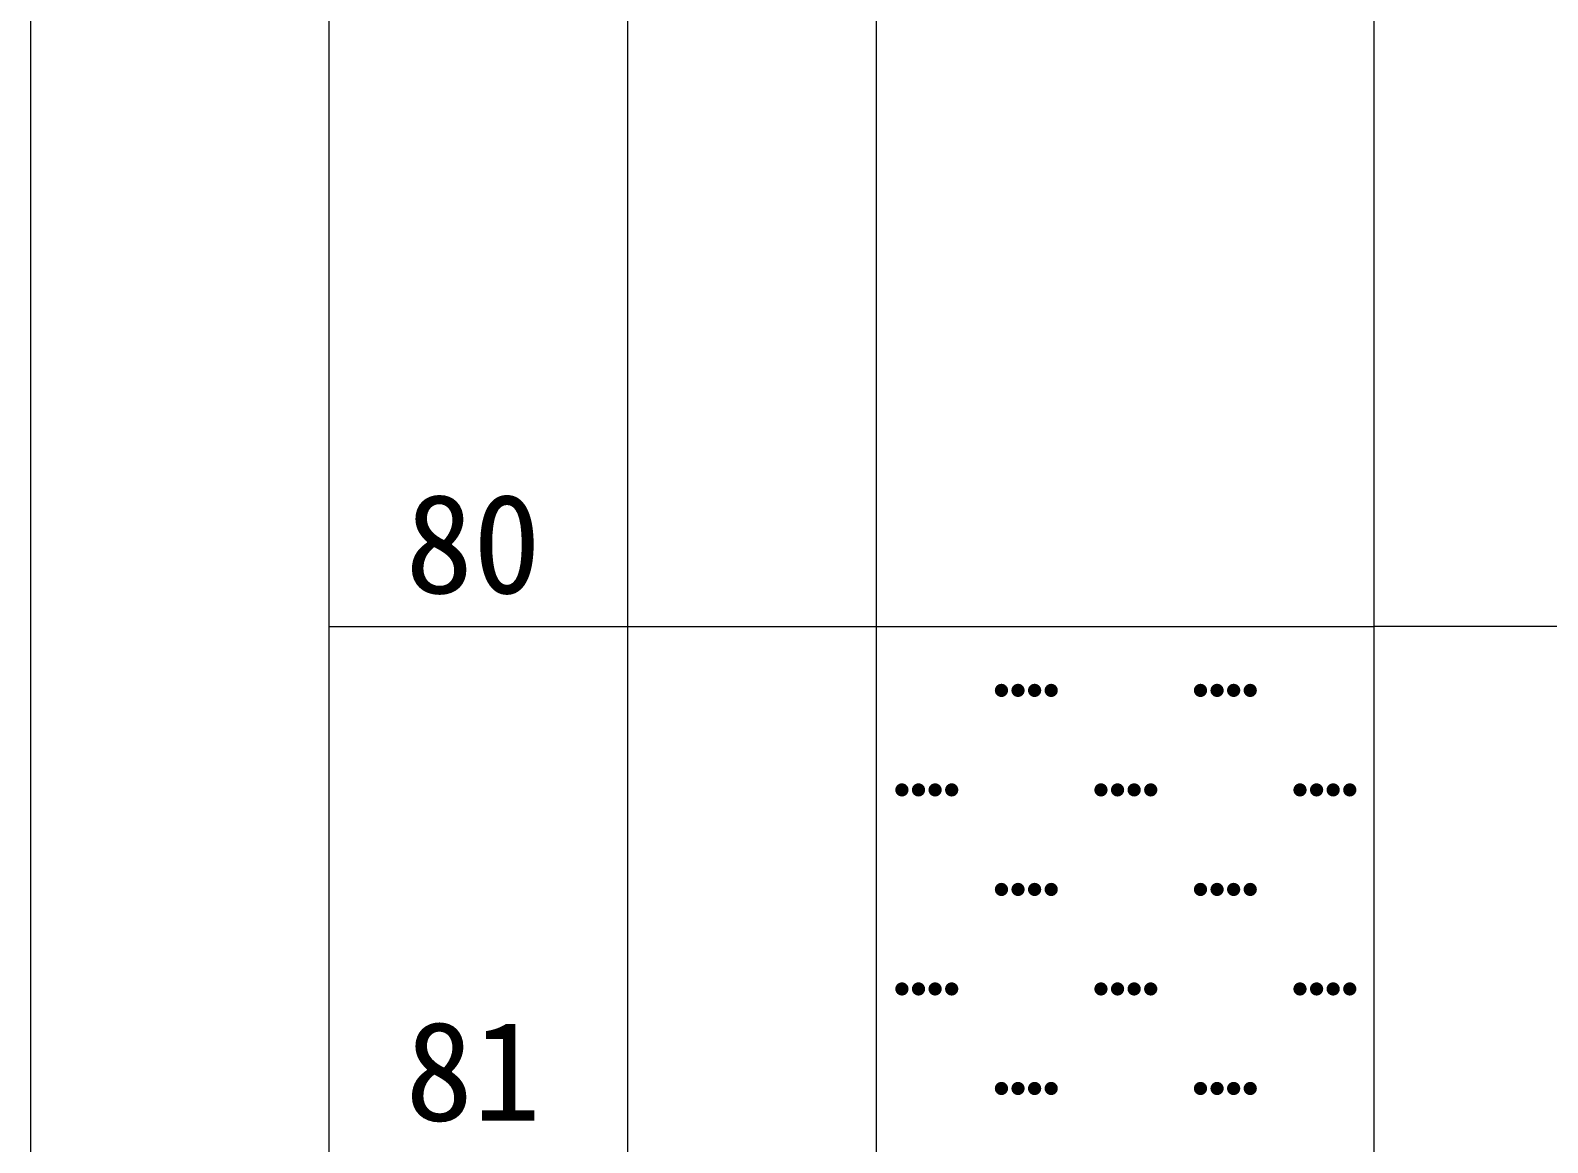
# Model space of a CAD drawing. Header units: inches. Extents: x -27 to 109, y -598 to 26.
# Drawn here: x 14.68 to 20.78, y -346.18 to -341.71 of the extents above; entities that cross this region are included whole.
import ezdxf

# ---------------------------------------------------------------- set-up
doc = ezdxf.new("R2010")
doc.units = ezdxf.units.IN
doc.header["$MEASUREMENT"] = 0
doc.layers.get('0').update_dxf_attribs({"lineweight": 0})
doc.styles.add('宋体', font='')
doc.styles.get('宋体').set_extended_font_data('宋体')

# ---------------------------------------------------------------- blocks, each defined once
blk = doc.blocks.new('lr_block_66')
at = {"true_color": 0x000000}
for points in [[(18.6105, -344.3676), (18.6114, -344.3607), (18.6105, -344.3537), (18.6078, -344.3473), (18.6035, -344.3419), (18.5981, -344.3376), (18.5917, -344.3349), (18.5847, -344.334), (18.5778, -344.3349), (18.5714, -344.3376), (18.5659, -344.3419), (18.5617, -344.3473), (18.559, -344.3537), (18.5581, -344.3607), (18.559, -344.3676), (18.5617, -344.374), (18.5659, -344.3795), (18.5714, -344.3838), (18.5778, -344.3864), (18.5847, -344.3874), (18.5917, -344.3864), (18.5981, -344.3838), (18.6035, -344.3795), (18.6078, -344.374)], [(18.6771, -344.3676), (18.6781, -344.3607), (18.6771, -344.3537), (18.6745, -344.3473), (18.6702, -344.3419), (18.6647, -344.3376), (18.6583, -344.3349), (18.6514, -344.334), (18.6445, -344.3349), (18.6381, -344.3376), (18.6326, -344.3419), (18.6283, -344.3473), (18.6257, -344.3537), (18.6247, -344.3607), (18.6257, -344.3676), (18.6283, -344.374), (18.6326, -344.3795), (18.6381, -344.3838), (18.6445, -344.3864), (18.6514, -344.3874), (18.6583, -344.3864), (18.6647, -344.3838), (18.6702, -344.3795), (18.6745, -344.374)], [(18.7438, -344.3676), (18.7447, -344.3607), (18.7438, -344.3537), (18.7411, -344.3473), (18.7369, -344.3419), (18.7314, -344.3376), (18.725, -344.3349), (18.7181, -344.334), (18.7111, -344.3349), (18.7047, -344.3376), (18.6993, -344.3419), (18.695, -344.3473), (18.6923, -344.3537), (18.6914, -344.3607), (18.6923, -344.3676), (18.695, -344.374), (18.6993, -344.3795), (18.7047, -344.3838), (18.7111, -344.3864), (18.7181, -344.3874), (18.725, -344.3864), (18.7314, -344.3838), (18.7369, -344.3795), (18.7411, -344.374)], [(18.8105, -344.3676), (18.8114, -344.3607), (18.8105, -344.3537), (18.8078, -344.3473), (18.8035, -344.3419), (18.7981, -344.3376), (18.7917, -344.3349), (18.7847, -344.334), (18.7778, -344.3349), (18.7714, -344.3376), (18.7659, -344.3419), (18.7617, -344.3473), (18.759, -344.3537), (18.7581, -344.3607), (18.759, -344.3676), (18.7617, -344.374), (18.7659, -344.3795), (18.7714, -344.3838), (18.7778, -344.3864), (18.7847, -344.3874), (18.7917, -344.3864), (18.7981, -344.3838), (18.8035, -344.3795), (18.8078, -344.374)], [(19.4105, -344.3676), (19.4114, -344.3607), (19.4105, -344.3537), (19.4078, -344.3473), (19.4035, -344.3419), (19.3981, -344.3376), (19.3917, -344.3349), (19.3847, -344.334), (19.3778, -344.3349), (19.3714, -344.3376), (19.3659, -344.3419), (19.3617, -344.3473), (19.359, -344.3537), (19.3581, -344.3607), (19.359, -344.3676), (19.3617, -344.374), (19.3659, -344.3795), (19.3714, -344.3838), (19.3778, -344.3864), (19.3847, -344.3874), (19.3917, -344.3864), (19.3981, -344.3838), (19.4035, -344.3795), (19.4078, -344.374)], [(19.4771, -344.3676), (19.4781, -344.3607), (19.4771, -344.3537), (19.4745, -344.3473), (19.4702, -344.3419), (19.4647, -344.3376), (19.4583, -344.3349), (19.4514, -344.334), (19.4445, -344.3349), (19.4381, -344.3376), (19.4326, -344.3419), (19.4283, -344.3473), (19.4257, -344.3537), (19.4247, -344.3607), (19.4257, -344.3676), (19.4283, -344.374), (19.4326, -344.3795), (19.4381, -344.3838), (19.4445, -344.3864), (19.4514, -344.3874), (19.4583, -344.3864), (19.4647, -344.3838), (19.4702, -344.3795), (19.4745, -344.374)], [(19.5438, -344.3676), (19.5447, -344.3607), (19.5438, -344.3537), (19.5411, -344.3473), (19.5369, -344.3419), (19.5314, -344.3376), (19.525, -344.3349), (19.5181, -344.334), (19.5111, -344.3349), (19.5047, -344.3376), (19.4993, -344.3419), (19.495, -344.3473), (19.4923, -344.3537), (19.4914, -344.3607), (19.4923, -344.3676), (19.495, -344.374), (19.4993, -344.3795), (19.5047, -344.3838), (19.5111, -344.3864), (19.5181, -344.3874), (19.525, -344.3864), (19.5314, -344.3838), (19.5369, -344.3795), (19.5411, -344.374)], [(19.6105, -344.3676), (19.6114, -344.3607), (19.6105, -344.3537), (19.6078, -344.3473), (19.6035, -344.3419), (19.5981, -344.3376), (19.5917, -344.3349), (19.5847, -344.334), (19.5778, -344.3349), (19.5714, -344.3376), (19.5659, -344.3419), (19.5617, -344.3473), (19.559, -344.3537), (19.5581, -344.3607), (19.559, -344.3676), (19.5617, -344.374), (19.5659, -344.3795), (19.5714, -344.3838), (19.5778, -344.3864), (19.5847, -344.3874), (19.5917, -344.3864), (19.5981, -344.3838), (19.6035, -344.3795), (19.6078, -344.374)], [(18.2105, -344.7676), (18.2114, -344.7607), (18.2105, -344.7538), (18.2078, -344.7473), (18.2035, -344.7419), (18.1981, -344.7376), (18.1917, -344.735), (18.1847, -344.734), (18.1778, -344.735), (18.1714, -344.7376), (18.1659, -344.7419), (18.1617, -344.7473), (18.159, -344.7538), (18.1581, -344.7607), (18.159, -344.7676), (18.1617, -344.774), (18.1659, -344.7795), (18.1714, -344.7837), (18.1778, -344.7864), (18.1847, -344.7873), (18.1917, -344.7864), (18.1981, -344.7837), (18.2035, -344.7795), (18.2078, -344.774)], [(18.2771, -344.7676), (18.2781, -344.7607), (18.2771, -344.7538), (18.2745, -344.7473), (18.2702, -344.7419), (18.2647, -344.7376), (18.2583, -344.735), (18.2514, -344.734), (18.2445, -344.735), (18.2381, -344.7376), (18.2326, -344.7419), (18.2283, -344.7473), (18.2257, -344.7538), (18.2247, -344.7607), (18.2257, -344.7676), (18.2283, -344.774), (18.2326, -344.7795), (18.2381, -344.7837), (18.2445, -344.7864), (18.2514, -344.7873), (18.2583, -344.7864), (18.2647, -344.7837), (18.2702, -344.7795), (18.2745, -344.774)], [(18.3438, -344.7676), (18.3447, -344.7607), (18.3438, -344.7538), (18.3411, -344.7473), (18.3369, -344.7419), (18.3314, -344.7376), (18.325, -344.735), (18.3181, -344.734), (18.3111, -344.735), (18.3047, -344.7376), (18.2993, -344.7419), (18.295, -344.7473), (18.2923, -344.7538), (18.2914, -344.7607), (18.2923, -344.7676), (18.295, -344.774), (18.2993, -344.7795), (18.3047, -344.7837), (18.3111, -344.7864), (18.3181, -344.7873), (18.325, -344.7864), (18.3314, -344.7837), (18.3369, -344.7795), (18.3411, -344.774)], [(18.4105, -344.7676), (18.4114, -344.7607), (18.4105, -344.7538), (18.4078, -344.7473), (18.4035, -344.7419), (18.3981, -344.7376), (18.3917, -344.735), (18.3847, -344.734), (18.3778, -344.735), (18.3714, -344.7376), (18.3659, -344.7419), (18.3617, -344.7473), (18.359, -344.7538), (18.3581, -344.7607), (18.359, -344.7676), (18.3617, -344.774), (18.3659, -344.7795), (18.3714, -344.7837), (18.3778, -344.7864), (18.3847, -344.7873), (18.3917, -344.7864), (18.3981, -344.7837), (18.4035, -344.7795), (18.4078, -344.774)], [(19.0105, -344.7676), (19.0114, -344.7607), (19.0105, -344.7538), (19.0078, -344.7473), (19.0035, -344.7419), (18.9981, -344.7376), (18.9917, -344.735), (18.9847, -344.734), (18.9778, -344.735), (18.9714, -344.7376), (18.9659, -344.7419), (18.9617, -344.7473), (18.959, -344.7538), (18.9581, -344.7607), (18.959, -344.7676), (18.9617, -344.774), (18.9659, -344.7795), (18.9714, -344.7837), (18.9778, -344.7864), (18.9847, -344.7873), (18.9917, -344.7864), (18.9981, -344.7837), (19.0035, -344.7795), (19.0078, -344.774)], [(19.0771, -344.7676), (19.0781, -344.7607), (19.0771, -344.7538), (19.0745, -344.7473), (19.0702, -344.7419), (19.0647, -344.7376), (19.0583, -344.735), (19.0514, -344.734), (19.0445, -344.735), (19.0381, -344.7376), (19.0326, -344.7419), (19.0283, -344.7473), (19.0257, -344.7538), (19.0247, -344.7607), (19.0257, -344.7676), (19.0283, -344.774), (19.0326, -344.7795), (19.0381, -344.7837), (19.0445, -344.7864), (19.0514, -344.7873), (19.0583, -344.7864), (19.0647, -344.7837), (19.0702, -344.7795), (19.0745, -344.774)], [(19.1438, -344.7676), (19.1447, -344.7607), (19.1438, -344.7538), (19.1411, -344.7473), (19.1369, -344.7419), (19.1314, -344.7376), (19.125, -344.735), (19.1181, -344.734), (19.1111, -344.735), (19.1047, -344.7376), (19.0993, -344.7419), (19.095, -344.7473), (19.0923, -344.7538), (19.0914, -344.7607), (19.0923, -344.7676), (19.095, -344.774), (19.0993, -344.7795), (19.1047, -344.7837), (19.1111, -344.7864), (19.1181, -344.7873), (19.125, -344.7864), (19.1314, -344.7837), (19.1369, -344.7795), (19.1411, -344.774)], [(19.2105, -344.7676), (19.2114, -344.7607), (19.2105, -344.7538), (19.2078, -344.7473), (19.2035, -344.7419), (19.1981, -344.7376), (19.1917, -344.735), (19.1847, -344.734), (19.1778, -344.735), (19.1714, -344.7376), (19.1659, -344.7419), (19.1617, -344.7473), (19.159, -344.7538), (19.1581, -344.7607), (19.159, -344.7676), (19.1617, -344.774), (19.1659, -344.7795), (19.1714, -344.7837), (19.1778, -344.7864), (19.1847, -344.7873), (19.1917, -344.7864), (19.1981, -344.7837), (19.2035, -344.7795), (19.2078, -344.774)], [(19.8105, -344.7676), (19.8114, -344.7607), (19.8105, -344.7538), (19.8078, -344.7473), (19.8035, -344.7419), (19.7981, -344.7376), (19.7917, -344.735), (19.7847, -344.734), (19.7778, -344.735), (19.7714, -344.7376), (19.7659, -344.7419), (19.7617, -344.7473), (19.759, -344.7538), (19.7581, -344.7607), (19.759, -344.7676), (19.7617, -344.774), (19.7659, -344.7795), (19.7714, -344.7837), (19.7778, -344.7864), (19.7847, -344.7873), (19.7917, -344.7864), (19.7981, -344.7837), (19.8035, -344.7795), (19.8078, -344.774)], [(19.8771, -344.7676), (19.8781, -344.7607), (19.8771, -344.7538), (19.8745, -344.7473), (19.8702, -344.7419), (19.8647, -344.7376), (19.8583, -344.735), (19.8514, -344.734), (19.8445, -344.735), (19.8381, -344.7376), (19.8326, -344.7419), (19.8283, -344.7473), (19.8257, -344.7538), (19.8247, -344.7607), (19.8257, -344.7676), (19.8283, -344.774), (19.8326, -344.7795), (19.8381, -344.7837), (19.8445, -344.7864), (19.8514, -344.7873), (19.8583, -344.7864), (19.8647, -344.7837), (19.8702, -344.7795), (19.8745, -344.774)], [(19.9438, -344.7676), (19.9447, -344.7607), (19.9438, -344.7538), (19.9411, -344.7473), (19.9369, -344.7419), (19.9314, -344.7376), (19.925, -344.735), (19.9181, -344.734), (19.9111, -344.735), (19.9047, -344.7376), (19.8993, -344.7419), (19.895, -344.7473), (19.8923, -344.7538), (19.8914, -344.7607), (19.8923, -344.7676), (19.895, -344.774), (19.8993, -344.7795), (19.9047, -344.7837), (19.9111, -344.7864), (19.9181, -344.7873), (19.925, -344.7864), (19.9314, -344.7837), (19.9369, -344.7795), (19.9411, -344.774)], [(20.0105, -344.7676), (20.0114, -344.7607), (20.0105, -344.7538), (20.0078, -344.7473), (20.0035, -344.7419), (19.9981, -344.7376), (19.9917, -344.735), (19.9847, -344.734), (19.9778, -344.735), (19.9714, -344.7376), (19.9659, -344.7419), (19.9617, -344.7473), (19.959, -344.7538), (19.9581, -344.7607), (19.959, -344.7676), (19.9617, -344.774), (19.9659, -344.7795), (19.9714, -344.7837), (19.9778, -344.7864), (19.9847, -344.7873), (19.9917, -344.7864), (19.9981, -344.7837), (20.0035, -344.7795), (20.0078, -344.774)], [(18.6105, -345.1676), (18.6114, -345.1607), (18.6105, -345.1538), (18.6078, -345.1474), (18.6035, -345.1419), (18.5981, -345.1376), (18.5917, -345.135), (18.5847, -345.134), (18.5778, -345.135), (18.5714, -345.1376), (18.5659, -345.1419), (18.5617, -345.1474), (18.559, -345.1538), (18.5581, -345.1607), (18.559, -345.1676), (18.5617, -345.174), (18.5659, -345.1795), (18.5714, -345.1837), (18.5778, -345.1864), (18.5847, -345.1873), (18.5917, -345.1864), (18.5981, -345.1837), (18.6035, -345.1795), (18.6078, -345.174)], [(18.6771, -345.1676), (18.6781, -345.1607), (18.6771, -345.1538), (18.6745, -345.1474), (18.6702, -345.1419), (18.6647, -345.1376), (18.6583, -345.135), (18.6514, -345.134), (18.6445, -345.135), (18.6381, -345.1376), (18.6326, -345.1419), (18.6283, -345.1474), (18.6257, -345.1538), (18.6247, -345.1607), (18.6257, -345.1676), (18.6283, -345.174), (18.6326, -345.1795), (18.6381, -345.1837), (18.6445, -345.1864), (18.6514, -345.1873), (18.6583, -345.1864), (18.6647, -345.1837), (18.6702, -345.1795), (18.6745, -345.174)], [(18.7438, -345.1676), (18.7447, -345.1607), (18.7438, -345.1538), (18.7411, -345.1474), (18.7369, -345.1419), (18.7314, -345.1376), (18.725, -345.135), (18.7181, -345.134), (18.7111, -345.135), (18.7047, -345.1376), (18.6993, -345.1419), (18.695, -345.1474), (18.6923, -345.1538), (18.6914, -345.1607), (18.6923, -345.1676), (18.695, -345.174), (18.6993, -345.1795), (18.7047, -345.1837), (18.7111, -345.1864), (18.7181, -345.1873), (18.725, -345.1864), (18.7314, -345.1837), (18.7369, -345.1795), (18.7411, -345.174)], [(18.8105, -345.1676), (18.8114, -345.1607), (18.8105, -345.1538), (18.8078, -345.1474), (18.8035, -345.1419), (18.7981, -345.1376), (18.7917, -345.135), (18.7847, -345.134), (18.7778, -345.135), (18.7714, -345.1376), (18.7659, -345.1419), (18.7617, -345.1474), (18.759, -345.1538), (18.7581, -345.1607), (18.759, -345.1676), (18.7617, -345.174), (18.7659, -345.1795), (18.7714, -345.1837), (18.7778, -345.1864), (18.7847, -345.1873), (18.7917, -345.1864), (18.7981, -345.1837), (18.8035, -345.1795), (18.8078, -345.174)], [(19.4105, -345.1676), (19.4114, -345.1607), (19.4105, -345.1538), (19.4078, -345.1474), (19.4035, -345.1419), (19.3981, -345.1376), (19.3917, -345.135), (19.3847, -345.134), (19.3778, -345.135), (19.3714, -345.1376), (19.3659, -345.1419), (19.3617, -345.1474), (19.359, -345.1538), (19.3581, -345.1607), (19.359, -345.1676), (19.3617, -345.174), (19.3659, -345.1795), (19.3714, -345.1837), (19.3778, -345.1864), (19.3847, -345.1873), (19.3917, -345.1864), (19.3981, -345.1837), (19.4035, -345.1795), (19.4078, -345.174)], [(19.4771, -345.1676), (19.4781, -345.1607), (19.4771, -345.1538), (19.4745, -345.1474), (19.4702, -345.1419), (19.4647, -345.1376), (19.4583, -345.135), (19.4514, -345.134), (19.4445, -345.135), (19.4381, -345.1376), (19.4326, -345.1419), (19.4283, -345.1474), (19.4257, -345.1538), (19.4247, -345.1607), (19.4257, -345.1676), (19.4283, -345.174), (19.4326, -345.1795), (19.4381, -345.1837), (19.4445, -345.1864), (19.4514, -345.1873), (19.4583, -345.1864), (19.4647, -345.1837), (19.4702, -345.1795), (19.4745, -345.174)], [(19.5438, -345.1676), (19.5447, -345.1607), (19.5438, -345.1538), (19.5411, -345.1474), (19.5369, -345.1419), (19.5314, -345.1376), (19.525, -345.135), (19.5181, -345.134), (19.5111, -345.135), (19.5047, -345.1376), (19.4993, -345.1419), (19.495, -345.1474), (19.4923, -345.1538), (19.4914, -345.1607), (19.4923, -345.1676), (19.495, -345.174), (19.4993, -345.1795), (19.5047, -345.1837), (19.5111, -345.1864), (19.5181, -345.1873), (19.525, -345.1864), (19.5314, -345.1837), (19.5369, -345.1795), (19.5411, -345.174)], [(19.6105, -345.1676), (19.6114, -345.1607), (19.6105, -345.1538), (19.6078, -345.1474), (19.6035, -345.1419), (19.5981, -345.1376), (19.5917, -345.135), (19.5847, -345.134), (19.5778, -345.135), (19.5714, -345.1376), (19.5659, -345.1419), (19.5617, -345.1474), (19.559, -345.1538), (19.5581, -345.1607), (19.559, -345.1676), (19.5617, -345.174), (19.5659, -345.1795), (19.5714, -345.1837), (19.5778, -345.1864), (19.5847, -345.1873), (19.5917, -345.1864), (19.5981, -345.1837), (19.6035, -345.1795), (19.6078, -345.174)], [(18.2105, -345.5676), (18.2114, -345.5607), (18.2105, -345.5537), (18.2078, -345.5473), (18.2035, -345.5419), (18.1981, -345.5376), (18.1917, -345.5349), (18.1847, -345.534), (18.1778, -345.5349), (18.1714, -345.5376), (18.1659, -345.5419), (18.1617, -345.5473), (18.159, -345.5537), (18.1581, -345.5607), (18.159, -345.5676), (18.1617, -345.574), (18.1659, -345.5795), (18.1714, -345.5838), (18.1778, -345.5864), (18.1847, -345.5874), (18.1917, -345.5864), (18.1981, -345.5838), (18.2035, -345.5795), (18.2078, -345.574)], [(18.2771, -345.5676), (18.2781, -345.5607), (18.2771, -345.5537), (18.2745, -345.5473), (18.2702, -345.5419), (18.2647, -345.5376), (18.2583, -345.5349), (18.2514, -345.534), (18.2445, -345.5349), (18.2381, -345.5376), (18.2326, -345.5419), (18.2283, -345.5473), (18.2257, -345.5537), (18.2247, -345.5607), (18.2257, -345.5676), (18.2283, -345.574), (18.2326, -345.5795), (18.2381, -345.5838), (18.2445, -345.5864), (18.2514, -345.5874), (18.2583, -345.5864), (18.2647, -345.5838), (18.2702, -345.5795), (18.2745, -345.574)], [(18.3438, -345.5676), (18.3447, -345.5607), (18.3438, -345.5537), (18.3411, -345.5473), (18.3369, -345.5419), (18.3314, -345.5376), (18.325, -345.5349), (18.3181, -345.534), (18.3111, -345.5349), (18.3047, -345.5376), (18.2993, -345.5419), (18.295, -345.5473), (18.2923, -345.5537), (18.2914, -345.5607), (18.2923, -345.5676), (18.295, -345.574), (18.2993, -345.5795), (18.3047, -345.5838), (18.3111, -345.5864), (18.3181, -345.5874), (18.325, -345.5864), (18.3314, -345.5838), (18.3369, -345.5795), (18.3411, -345.574)], [(18.4105, -345.5676), (18.4114, -345.5607), (18.4105, -345.5537), (18.4078, -345.5473), (18.4035, -345.5419), (18.3981, -345.5376), (18.3917, -345.5349), (18.3847, -345.534), (18.3778, -345.5349), (18.3714, -345.5376), (18.3659, -345.5419), (18.3617, -345.5473), (18.359, -345.5537), (18.3581, -345.5607), (18.359, -345.5676), (18.3617, -345.574), (18.3659, -345.5795), (18.3714, -345.5838), (18.3778, -345.5864), (18.3847, -345.5874), (18.3917, -345.5864), (18.3981, -345.5838), (18.4035, -345.5795), (18.4078, -345.574)], [(19.0105, -345.5676), (19.0114, -345.5607), (19.0105, -345.5537), (19.0078, -345.5473), (19.0035, -345.5419), (18.9981, -345.5376), (18.9917, -345.5349), (18.9847, -345.534), (18.9778, -345.5349), (18.9714, -345.5376), (18.9659, -345.5419), (18.9617, -345.5473), (18.959, -345.5537), (18.9581, -345.5607), (18.959, -345.5676), (18.9617, -345.574), (18.9659, -345.5795), (18.9714, -345.5838), (18.9778, -345.5864), (18.9847, -345.5874), (18.9917, -345.5864), (18.9981, -345.5838), (19.0035, -345.5795), (19.0078, -345.574)], [(19.0771, -345.5676), (19.0781, -345.5607), (19.0771, -345.5537), (19.0745, -345.5473), (19.0702, -345.5419), (19.0647, -345.5376), (19.0583, -345.5349), (19.0514, -345.534), (19.0445, -345.5349), (19.0381, -345.5376), (19.0326, -345.5419), (19.0283, -345.5473), (19.0257, -345.5537), (19.0247, -345.5607), (19.0257, -345.5676), (19.0283, -345.574), (19.0326, -345.5795), (19.0381, -345.5838), (19.0445, -345.5864), (19.0514, -345.5874), (19.0583, -345.5864), (19.0647, -345.5838), (19.0702, -345.5795), (19.0745, -345.574)], [(19.1438, -345.5676), (19.1447, -345.5607), (19.1438, -345.5537), (19.1411, -345.5473), (19.1369, -345.5419), (19.1314, -345.5376), (19.125, -345.5349), (19.1181, -345.534), (19.1111, -345.5349), (19.1047, -345.5376), (19.0993, -345.5419), (19.095, -345.5473), (19.0923, -345.5537), (19.0914, -345.5607), (19.0923, -345.5676), (19.095, -345.574), (19.0993, -345.5795), (19.1047, -345.5838), (19.1111, -345.5864), (19.1181, -345.5874), (19.125, -345.5864), (19.1314, -345.5838), (19.1369, -345.5795), (19.1411, -345.574)], [(19.2105, -345.5676), (19.2114, -345.5607), (19.2105, -345.5537), (19.2078, -345.5473), (19.2035, -345.5419), (19.1981, -345.5376), (19.1917, -345.5349), (19.1847, -345.534), (19.1778, -345.5349), (19.1714, -345.5376), (19.1659, -345.5419), (19.1617, -345.5473), (19.159, -345.5537), (19.1581, -345.5607), (19.159, -345.5676), (19.1617, -345.574), (19.1659, -345.5795), (19.1714, -345.5838), (19.1778, -345.5864), (19.1847, -345.5874), (19.1917, -345.5864), (19.1981, -345.5838), (19.2035, -345.5795), (19.2078, -345.574)], [(19.8105, -345.5676), (19.8114, -345.5607), (19.8105, -345.5537), (19.8078, -345.5473), (19.8035, -345.5419), (19.7981, -345.5376), (19.7917, -345.5349), (19.7847, -345.534), (19.7778, -345.5349), (19.7714, -345.5376), (19.7659, -345.5419), (19.7617, -345.5473), (19.759, -345.5537), (19.7581, -345.5607), (19.759, -345.5676), (19.7617, -345.574), (19.7659, -345.5795), (19.7714, -345.5838), (19.7778, -345.5864), (19.7847, -345.5874), (19.7917, -345.5864), (19.7981, -345.5838), (19.8035, -345.5795), (19.8078, -345.574)], [(19.8771, -345.5676), (19.8781, -345.5607), (19.8771, -345.5537), (19.8745, -345.5473), (19.8702, -345.5419), (19.8647, -345.5376), (19.8583, -345.5349), (19.8514, -345.534), (19.8445, -345.5349), (19.8381, -345.5376), (19.8326, -345.5419), (19.8283, -345.5473), (19.8257, -345.5537), (19.8247, -345.5607), (19.8257, -345.5676), (19.8283, -345.574), (19.8326, -345.5795), (19.8381, -345.5838), (19.8445, -345.5864), (19.8514, -345.5874), (19.8583, -345.5864), (19.8647, -345.5838), (19.8702, -345.5795), (19.8745, -345.574)], [(19.9438, -345.5676), (19.9447, -345.5607), (19.9438, -345.5537), (19.9411, -345.5473), (19.9369, -345.5419), (19.9314, -345.5376), (19.925, -345.5349), (19.9181, -345.534), (19.9111, -345.5349), (19.9047, -345.5376), (19.8993, -345.5419), (19.895, -345.5473), (19.8923, -345.5537), (19.8914, -345.5607), (19.8923, -345.5676), (19.895, -345.574), (19.8993, -345.5795), (19.9047, -345.5838), (19.9111, -345.5864), (19.9181, -345.5874), (19.925, -345.5864), (19.9314, -345.5838), (19.9369, -345.5795), (19.9411, -345.574)], [(20.0105, -345.5676), (20.0114, -345.5607), (20.0105, -345.5537), (20.0078, -345.5473), (20.0035, -345.5419), (19.9981, -345.5376), (19.9917, -345.5349), (19.9847, -345.534), (19.9778, -345.5349), (19.9714, -345.5376), (19.9659, -345.5419), (19.9617, -345.5473), (19.959, -345.5537), (19.9581, -345.5607), (19.959, -345.5676), (19.9617, -345.574), (19.9659, -345.5795), (19.9714, -345.5838), (19.9778, -345.5864), (19.9847, -345.5874), (19.9917, -345.5864), (19.9981, -345.5838), (20.0035, -345.5795), (20.0078, -345.574)], [(18.6105, -345.9676), (18.6114, -345.9607), (18.6105, -345.9538), (18.6078, -345.9473), (18.6035, -345.9419), (18.5981, -345.9376), (18.5917, -345.935), (18.5847, -345.934), (18.5778, -345.935), (18.5714, -345.9376), (18.5659, -345.9419), (18.5617, -345.9473), (18.559, -345.9538), (18.5581, -345.9607), (18.559, -345.9676), (18.5617, -345.974), (18.5659, -345.9795), (18.5714, -345.9837), (18.5778, -345.9864), (18.5847, -345.9873), (18.5917, -345.9864), (18.5981, -345.9837), (18.6035, -345.9795), (18.6078, -345.974)], [(18.6771, -345.9676), (18.6781, -345.9607), (18.6771, -345.9538), (18.6745, -345.9473), (18.6702, -345.9419), (18.6647, -345.9376), (18.6583, -345.935), (18.6514, -345.934), (18.6445, -345.935), (18.6381, -345.9376), (18.6326, -345.9419), (18.6283, -345.9473), (18.6257, -345.9538), (18.6247, -345.9607), (18.6257, -345.9676), (18.6283, -345.974), (18.6326, -345.9795), (18.6381, -345.9837), (18.6445, -345.9864), (18.6514, -345.9873), (18.6583, -345.9864), (18.6647, -345.9837), (18.6702, -345.9795), (18.6745, -345.974)], [(18.7438, -345.9676), (18.7447, -345.9607), (18.7438, -345.9538), (18.7411, -345.9473), (18.7369, -345.9419), (18.7314, -345.9376), (18.725, -345.935), (18.7181, -345.934), (18.7111, -345.935), (18.7047, -345.9376), (18.6993, -345.9419), (18.695, -345.9473), (18.6923, -345.9538), (18.6914, -345.9607), (18.6923, -345.9676), (18.695, -345.974), (18.6993, -345.9795), (18.7047, -345.9837), (18.7111, -345.9864), (18.7181, -345.9873), (18.725, -345.9864), (18.7314, -345.9837), (18.7369, -345.9795), (18.7411, -345.974)], [(18.8105, -345.9676), (18.8114, -345.9607), (18.8105, -345.9538), (18.8078, -345.9473), (18.8035, -345.9419), (18.7981, -345.9376), (18.7917, -345.935), (18.7847, -345.934), (18.7778, -345.935), (18.7714, -345.9376), (18.7659, -345.9419), (18.7617, -345.9473), (18.759, -345.9538), (18.7581, -345.9607), (18.759, -345.9676), (18.7617, -345.974), (18.7659, -345.9795), (18.7714, -345.9837), (18.7778, -345.9864), (18.7847, -345.9873), (18.7917, -345.9864), (18.7981, -345.9837), (18.8035, -345.9795), (18.8078, -345.974)], [(19.4105, -345.9676), (19.4114, -345.9607), (19.4105, -345.9538), (19.4078, -345.9473), (19.4035, -345.9419), (19.3981, -345.9376), (19.3917, -345.935), (19.3847, -345.934), (19.3778, -345.935), (19.3714, -345.9376), (19.3659, -345.9419), (19.3617, -345.9473), (19.359, -345.9538), (19.3581, -345.9607), (19.359, -345.9676), (19.3617, -345.974), (19.3659, -345.9795), (19.3714, -345.9837), (19.3778, -345.9864), (19.3847, -345.9873), (19.3917, -345.9864), (19.3981, -345.9837), (19.4035, -345.9795), (19.4078, -345.974)], [(19.4771, -345.9676), (19.4781, -345.9607), (19.4771, -345.9538), (19.4745, -345.9473), (19.4702, -345.9419), (19.4647, -345.9376), (19.4583, -345.935), (19.4514, -345.934), (19.4445, -345.935), (19.4381, -345.9376), (19.4326, -345.9419), (19.4283, -345.9473), (19.4257, -345.9538), (19.4247, -345.9607), (19.4257, -345.9676), (19.4283, -345.974), (19.4326, -345.9795), (19.4381, -345.9837), (19.4445, -345.9864), (19.4514, -345.9873), (19.4583, -345.9864), (19.4647, -345.9837), (19.4702, -345.9795), (19.4745, -345.974)], [(19.5438, -345.9676), (19.5447, -345.9607), (19.5438, -345.9538), (19.5411, -345.9473), (19.5369, -345.9419), (19.5314, -345.9376), (19.525, -345.935), (19.5181, -345.934), (19.5111, -345.935), (19.5047, -345.9376), (19.4993, -345.9419), (19.495, -345.9473), (19.4923, -345.9538), (19.4914, -345.9607), (19.4923, -345.9676), (19.495, -345.974), (19.4993, -345.9795), (19.5047, -345.9837), (19.5111, -345.9864), (19.5181, -345.9873), (19.525, -345.9864), (19.5314, -345.9837), (19.5369, -345.9795), (19.5411, -345.974)], [(19.6105, -345.9676), (19.6114, -345.9607), (19.6105, -345.9538), (19.6078, -345.9473), (19.6035, -345.9419), (19.5981, -345.9376), (19.5917, -345.935), (19.5847, -345.934), (19.5778, -345.935), (19.5714, -345.9376), (19.5659, -345.9419), (19.5617, -345.9473), (19.559, -345.9538), (19.5581, -345.9607), (19.559, -345.9676), (19.5617, -345.974), (19.5659, -345.9795), (19.5714, -345.9837), (19.5778, -345.9864), (19.5847, -345.9873), (19.5917, -345.9864), (19.5981, -345.9837), (19.6035, -345.9795), (19.6078, -345.974)]]:
    blk.add_hatch(color=18, dxfattribs=at).paths.add_polyline_path(points, flags=17)

msp = doc.modelspace()

# ---------------------------------------------------------------- hatches: boundary and pattern name
at = {"true_color": 0x000000}
h = msp.add_hatch(dxfattribs=at)
h.set_pattern_fill('', color=18, style=0, pattern_type=0)
h.set_pattern_definition([])
h.paths.add_polyline_path([(18.0817, -344.1038), (20.0817, -344.1038), (20.0817, -340.3537), (18.0817, -340.3537)], flags=17)

# ---------------------------------------------------------------- linework, layer by layer
at = {"linetype": 'Continuous', "lineweight": 15}
for p, q in [((14.6817, 0.8962), (14.6817, -567.1838)), ((15.8817, 0.8962), (15.8817, -567.1838)), ((17.0817, 0.8962), (17.0817, -567.1838)), ((18.0817, -340.3537), (18.0817, -344.1038)), ((20.0817, -340.3537), (20.0817, -344.1038)), ((15.8817, -344.1038), (17.0817, -344.1038)), ((17.0817, -344.1038), (18.0817, -344.1038)), ((18.0817, -344.1038), (20.0817, -344.1038)), ((18.0817, -344.1038), (18.0817, -346.2237)), ((21.0817, -344.1038), (20.0817, -344.1038)), ((20.0817, -344.1038), (20.0817, -346.2237))]:
    msp.add_line(p, q, dxfattribs=at)

# ---------------------------------------------------------------- block references
at = {"color": 7}
msp.add_blockref('lr_block_66', (0, 0), dxfattribs=at)

# ---------------------------------------------------------------- texts
at = {"style": '宋体'}
for s, p in [('80', (16.1891, -343.9704)), ('81', (16.1891, -346.0904))]:
    msp.add_text(s, height=0.4, dxfattribs=at).set_placement(p)

doc.saveas('drawing.dxf')
